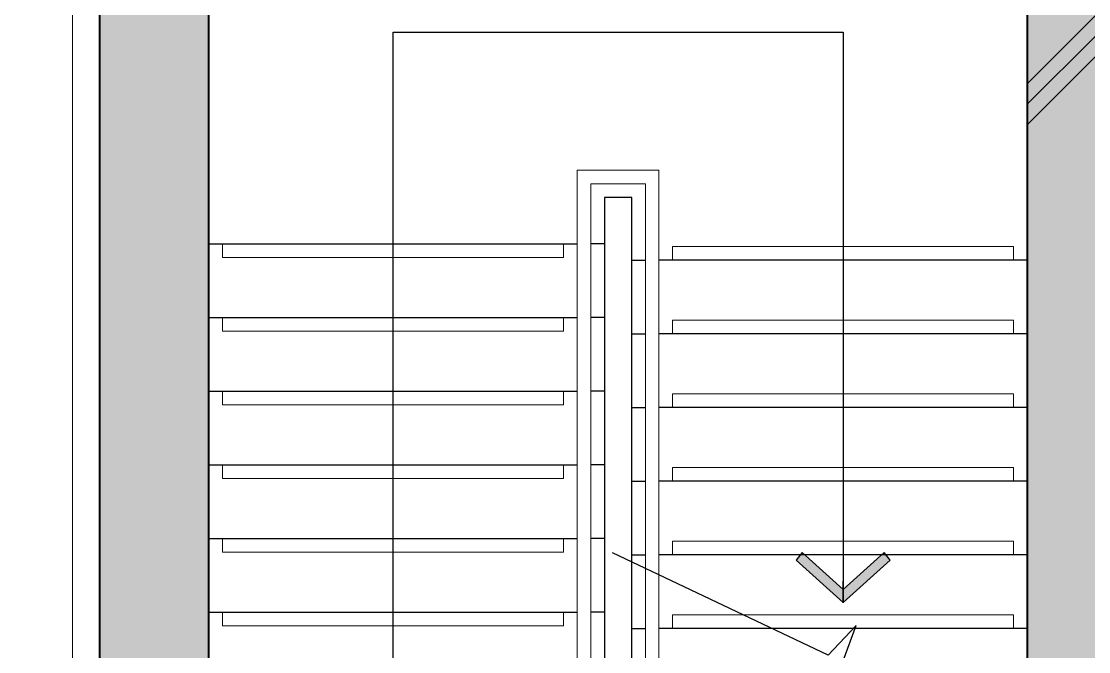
# Model space of a CAD drawing. Header units: millimetres. Extents: x 4739419 to 5837985, y 2291271 to 3446271.
# Drawn here: x 4921374 to 4925287, y 2422926 to 2425237 of the extents above; entities that cross this region are included whole.
import ezdxf

# ---------------------------------------------------------------- set-up
doc = ezdxf.new("R2010")
doc.units = ezdxf.units.MM
doc.layers.get('0').update_dxf_attribs({"color": 255})
for name, color, linetype, lineweight in [('XR-평면도$0$A-CONC-LIN1', 9, 'Continuous', 40), ('XR-평면도$0$A-ELEV-LIN3', 9, 'Continuous', 18), ('XR-평면도$0$A-SSXM-STAIR', 9, 'Continuous', 25), ('XR-평면도$0$A-SSXS-HAND', 9, 'Continuous', 20), ('XR-평면도$0$A-XXXX-HATC', 9, 'Continuous', 18), ('XR-평면도$0$A-XXXX-SYMB', 9, 'Continuous', 25)]:
    doc.layers.add(name, color=color, linetype=linetype, lineweight=lineweight)
doc.layers.add('XR-평면도$0$A-CONC-SOLD', color=9, linetype='Continuous')

# ---------------------------------------------------------------- blocks, each defined once
blk = doc.blocks.new('XR-평면도$0$ARROW')
blk.add_lwpolyline([(-0.002, 0.87), (0.738, 0), (-0.002, -0.87), (0.15, -1), (1, 0), (0.15, 1)], close=True)
for points in [[(-0.002, 0.87), (0.15, 1), (0.738, 0), (1, 0)], [(0.738, 0), (1, 0), (-0.002, -0.87), (0.15, -1)]]:
    blk.add_solid(points)
blk = doc.blocks.new('XR-평면도$0$계단실(기준층)230530')
at = {"layer": 'XR-평면도$0$A-ELEV-LIN3'}
for points in [[(-3403641.1, 1603700.6), (-3403641.1, 1603650.6), (-3402391.1, 1603650.6), (-3402391.1, 1603700.6)], [(-3400741.1, 1603640.6), (-3400741.1, 1603690.6), (-3401991.1, 1603690.6), (-3401991.1, 1603640.6)], [(-3403641.1, 1603430.6), (-3403641.1, 1603380.6), (-3402391.1, 1603380.6), (-3402391.1, 1603430.6)], [(-3400741.1, 1603370.6), (-3400741.1, 1603420.6), (-3401991.1, 1603420.6), (-3401991.1, 1603370.6)], [(-3403641.1, 1603160.6), (-3403641.1, 1603110.6), (-3402391.1, 1603110.6), (-3402391.1, 1603160.6)], [(-3400741.1, 1603100.6), (-3400741.1, 1603150.6), (-3401991.1, 1603150.6), (-3401991.1, 1603100.6)], [(-3403641.1, 1602890.6), (-3403641.1, 1602840.6), (-3402391.1, 1602840.6), (-3402391.1, 1602890.6)], [(-3400741.1, 1602830.6), (-3400741.1, 1602880.6), (-3401991.1, 1602880.6), (-3401991.1, 1602830.6)], [(-3403641.1, 1602620.6), (-3403641.1, 1602570.6), (-3402391.1, 1602570.6), (-3402391.1, 1602620.6)], [(-3400741.1, 1602560.6), (-3400741.1, 1602610.6), (-3401991.1, 1602610.6), (-3401991.1, 1602576.5)], [(-3401991.1, 1602576.5), (-3401991.1, 1602560.6)], [(-3403641.1, 1602350.6), (-3403641.1, 1602300.6), (-3402391.1, 1602300.6), (-3402391.1, 1602350.6)], [(-3400741.1, 1602290.6), (-3400741.1, 1602340.6), (-3401991.1, 1602340.6), (-3401991.1, 1602290.6)]]:
    blk.add_lwpolyline(points, dxfattribs=at)
at = {"layer": 'XR-평면도$0$A-SSXM-STAIR'}
for points in [[(-3402141.1, 1599960.6), (-3402141.1, 1603870.6), (-3402241.1, 1603870.6), (-3402241.1, 1599960.6), (-3402141.1, 1599960.6)], [(-3403691.1, 1603700.6), (-3402341.1, 1603700.6)], [(-3402241.1, 1603700.6), (-3402291.1, 1603700.6)], [(-3402241.1, 1603700.6), (-3402291.1, 1603700.6)], [(-3402141.1, 1603640.6), (-3402091.1, 1603640.6)], [(-3400691.1, 1603640.6), (-3402041.1, 1603640.6)], [(-3403691.1, 1603430.6), (-3402341.1, 1603430.6)], [(-3402241.1, 1603430.6), (-3402291.1, 1603430.6)], [(-3402241.1, 1603430.6), (-3402291.1, 1603430.6)], [(-3402141.1, 1603370.6), (-3402091.1, 1603370.6)], [(-3400691.1, 1603370.6), (-3402041.1, 1603370.6)], [(-3403691.1, 1603160.6), (-3402341.1, 1603160.6)], [(-3402241.1, 1603160.6), (-3402291.1, 1603160.6)], [(-3402241.1, 1603160.6), (-3402291.1, 1603160.6)], [(-3402141.1, 1603100.6), (-3402091.1, 1603100.6)], [(-3400691.1, 1603100.6), (-3402041.1, 1603100.6)], [(-3403691.1, 1602890.6), (-3402341.1, 1602890.6)], [(-3402241.1, 1602890.6), (-3402291.1, 1602890.6)], [(-3402241.1, 1602890.6), (-3402291.1, 1602890.6)], [(-3402141.1, 1602830.6), (-3402091.1, 1602830.6)], [(-3400691.1, 1602830.6), (-3402041.1, 1602830.6)], [(-3403691.1, 1602620.6), (-3402341.1, 1602620.6)], [(-3402241.1, 1602620.6), (-3402291.1, 1602620.6)], [(-3402241.1, 1602620.6), (-3402291.1, 1602620.6)], [(-3402141.1, 1602560.6), (-3402091.1, 1602560.6)], [(-3400691.1, 1602560.6), (-3402041.1, 1602560.6)], [(-3403691.1, 1602350.6), (-3402341.1, 1602350.6)], [(-3402241.1, 1602350.6), (-3402291.1, 1602350.6)], [(-3402241.1, 1602350.6), (-3402291.1, 1602350.6)], [(-3402141.1, 1602290.6), (-3402091.1, 1602290.6)], [(-3400691.1, 1602290.6), (-3402041.1, 1602290.6)]]:
    blk.add_lwpolyline(points, dxfattribs=at)
at = {"layer": 'XR-평면도$0$A-SSXS-HAND'}
for points in [[(-3402041.1, 1602630.3), (-3402041.1, 1603970.6), (-3402341.1, 1603970.6), (-3402341.1, 1599860.6), (-3402041.1, 1599860.6), (-3402041.1, 1602630.3)], [(-3402091.1, 1602654), (-3402091.1, 1603920.6), (-3402291.1, 1603920.6), (-3402291.1, 1599910.6), (-3402091.1, 1599910.6), (-3402091.1, 1602654)]]:
    blk.add_lwpolyline(points, dxfattribs=at)
at = {"layer": 'XR-평면도$0$A-XXXX-SYMB'}
for points in [[(-3403015.7, 1600161), (-3403015.7, 1604476), (-3401365.7, 1604476), (-3401366.1, 1602385.2)], [(-3400491.1, 1601845.9), (-3401310.7, 1602151.5), (-3401414.1, 1602042.9), (-3401318.1, 1602301.3), (-3401421.4, 1602192.7), (-3402211.9, 1602567.9)], [(-3401366.1, 1602385.2), (-3401366.1, 1602463.6)]]:
    blk.add_lwpolyline(points, dxfattribs=at)
at = {"layer": 'XR-평면도$0$A-XXXX-SYMB', "xscale": 183.004177226685, "yscale": 172.3206394866575, "zscale": 183.004177226685, "rotation": 270}
blk.add_blockref('XR-평면도$0$ARROW', (-3401366.1, 1602568.3), dxfattribs=at)
blk = doc.blocks.new('XR-평면도$0$CORE_02_05_B2 3F에서8F (230330)')
at = {"layer": 'XR-평면도$0$A-CONC-SOLD'}
h = blk.add_hatch(dxfattribs=at)
h.set_pattern_fill('CONC', color=256, scale=100)
h.set_pattern_definition([(45, (-237243, -745220.6), (-2121.32, 2121.32), []), (45, (-237243, -745145.6), (-2121.32, 2121.32), []), (45, (-237243, -745070.6), (-2121.32, 2121.32), [])])
h.paths.add_polyline_path([(9500, 12000), (9500, 11800), (9900, 11800), (9900, 12400), (5800, 12400), (5800, 12000)], flags=17)
h.paths.add_polyline_path([(2250, 3450), (2250, 6825), (1900, 6825), (1900, 6575), (2000, 6575), (2000, 3450), (400, 3450), (400, 6575), (1285, 6575), (1285, 6825), (400, 6825), (400, 8250), (775, 8250), (775, 8500), (400, 8500), (400, 12000), (1900, 12000), (1900, 8500), (1375, 8500), (1375, 8250), (4250, 8250), (4250, 9200), (4000, 9200), (4000, 8500), (2150, 8500), (2150, 12000), (4000, 12000), (4000, 9800), (4250, 9800), (4250, 12000), (4700, 12000), (4700, 12400), (0, 12400), (0, 0), (9900, 0), (9900, 10685), (9500, 10685), (9500, 10000), (6250, 10000), (6250, 9600), (6500, 9600), (6500, 9750), (9500, 9750), (9500, 7250), (7700, 7250), (7700, 7000), (9500, 7000), (9500, 400), (6500, 400), (6500, 7000), (6600, 7000), (6600, 7250), (6500, 7250), (6500, 8500), (6250, 8500), (6250, 3450), (5800, 3450), (5800, 3200), (6250, 3200), (6250, 400), (3500, 400), (3500, 1400), (3250, 1400), (3250, 400), (400, 400), (400, 3200), (3250, 3200), (3250, 2700), (3500, 2700), (3500, 3200), (4700, 3200), (4700, 3450)])
at = {"layer": 'XR-평면도$0$A-XXXX-HATC'}
h = blk.add_hatch(color=253, dxfattribs=at)
h.dxf.hatch_style = 1
h.paths.add_polyline_path([(0, 12400), (0, 0), (9900, 0), (9900, 10685), (9500, 10685), (9500, 10000), (6250, 10000), (6250, 9615), (6500, 9615), (6500, 9750), (9500, 9750), (9500, 7250), (7715, 7250), (7715, 7000), (9500, 7000), (9500, 400), (6500, 400), (6500, 7000), (6585, 7000), (6585, 7250), (6500, 7250), (6500, 8485), (6250, 8485), (6250, 3450), (5815, 3450), (5815, 3200), (6250, 3200), (6250, 400), (3500, 400), (3500, 1200), (3250, 1200), (3250, 400), (400, 400), (400, 3200), (3250, 3200), (3250, 2500), (3500, 2500), (3500, 3200), (4685, 3200), (4685, 3450), (400, 3450), (400, 6575), (1285, 6575), (1285, 6825), (400, 6825), (400, 8250), (760, 8250), (760, 8500), (400, 8500), (400, 12000), (1900, 12000), (1900, 8500), (1390, 8500), (1390, 8250), (4250, 8250), (4250, 9185), (4000, 9185), (4000, 8500), (2150, 8500), (2150, 12000), (4000, 12000), (4000, 9815), (4250, 9815), (4250, 12000), (4685, 12000), (4685, 12400)])
h.paths.add_polyline_path([(5815, 12400), (5815, 12000), (9500, 12000), (9500, 11815), (9900, 11815), (9900, 12400)])
h.paths.add_polyline_path([(2250, 3450), (2250, 6825), (1915, 6825), (1915, 6575), (2000, 6575), (2000, 3450)])
at = {"layer": 'XR-평면도$0$A-CONC-LIN1'}
for points in [[(9900, 10685), (9900, 0), (0, 0), (0, 12400), (4685, 12400)], [(9500, 7000), (9500, 400), (6500, 400), (6500, 7000)]]:
    blk.add_lwpolyline(points, dxfattribs=at)

msp = doc.modelspace()

# ---------------------------------------------------------------- linework, layer by layer
at = {"layer": 'XR-평면도$0$A-ELEV-LIN3'}
for points in [[(4921661.8, 2426291.2), (4921661.8, 2426891.2), (4920561.8, 2426891.2), (4920561.8, 2425391.2), (4921661.8, 2425391.2), (4921661.8, 2413891.2), (4881011.8, 2413891.2), (4881011.8, 2420891.2), (4876561.8, 2420891.2), (4876561.8, 2425391.2), (4877661.8, 2425391.2), (4877661.8, 2426891.2), (4876561.8, 2426891.2), (4876561.8, 2426291.2), (4866511.8, 2426291.2), (4866511.8, 2426891.2), (4866211.8, 2426891.2), (4866211.8, 2441591.2), (4866911.8, 2441591.2), (4866911.8, 2442991.2)], [(4921661.8, 2426291.2), (4921661.8, 2426891.2), (4920561.8, 2426891.2), (4920561.8, 2425391.2), (4921661.8, 2425391.2), (4921661.8, 2413891.2), (4881011.8, 2413891.2), (4881011.8, 2420891.2), (4876561.8, 2420891.2), (4876561.8, 2425391.2), (4877661.8, 2425391.2), (4877661.8, 2426891.2), (4876561.8, 2426891.2), (4876561.8, 2426291.2), (4866511.8, 2426291.2), (4866511.8, 2426891.2), (4866211.8, 2426891.2), (4866211.8, 2441591.2), (4866911.8, 2441591.2), (4866911.8, 2442991.2)], [(4921661.8, 2426291.2), (4921661.8, 2426891.2), (4920561.8, 2426891.2), (4920561.8, 2425391.2), (4921661.8, 2425391.2), (4921661.8, 2413891.2), (4881011.8, 2413891.2), (4881011.8, 2420891.2), (4876561.8, 2420891.2), (4876561.8, 2425391.2), (4877661.8, 2425391.2), (4877661.8, 2426891.2), (4876561.8, 2426891.2), (4876561.8, 2426291.2), (4866511.8, 2426291.2), (4866511.8, 2426891.2), (4866211.8, 2426891.2), (4866211.8, 2441591.2), (4866911.8, 2441591.2), (4866911.8, 2442991.2)], [(5001611.8, 2425791.2), (5001611.8, 2427291.2), (5000011.8, 2427291.2), (5000011.8, 2426391.2), (4987761.8, 2426391.2), (4987761.8, 2426991.2), (4986461.8, 2426991.2), (4986461.8, 2425291.2), (4987561.8, 2425291.2), (4987561.8, 2413991.2), (4931661.8, 2413991.2), (4931661.8, 2425291.2), (4932761.8, 2425291.2), (4932761.8, 2426991.2), (4931461.8, 2426991.2), (4931461.8, 2426391.2), (4921761.8, 2426391.2), (4921761.8, 2426991.2), (4920461.8, 2426991.2), (4920461.8, 2425291.2), (4921561.8, 2425291.2), (4921561.8, 2413991.2), (4881111.8, 2413991.2)], [(5001611.8, 2425791.2), (5001611.8, 2427291.2), (5000011.8, 2427291.2), (5000011.8, 2426391.2), (4987761.8, 2426391.2), (4987761.8, 2426991.2), (4986461.8, 2426991.2), (4986461.8, 2425291.2), (4987561.8, 2425291.2), (4987561.8, 2413991.2), (4931661.8, 2413991.2), (4931661.8, 2425291.2), (4932761.8, 2425291.2), (4932761.8, 2426991.2), (4931461.8, 2426991.2), (4931461.8, 2426391.2), (4921761.8, 2426391.2), (4921761.8, 2426991.2), (4920461.8, 2426991.2), (4920461.8, 2425291.2), (4921561.8, 2425291.2), (4921561.8, 2413991.2), (4881111.8, 2413991.2)], [(5001611.8, 2425791.2), (5001611.8, 2427291.2), (5000011.8, 2427291.2), (5000011.8, 2426391.2), (4987761.8, 2426391.2), (4987761.8, 2426991.2), (4986461.8, 2426991.2), (4986461.8, 2425291.2), (4987561.8, 2425291.2), (4987561.8, 2413991.2), (4931661.8, 2413991.2), (4931661.8, 2425291.2), (4932761.8, 2425291.2), (4932761.8, 2426991.2), (4931461.8, 2426991.2), (4931461.8, 2426391.2), (4921761.8, 2426391.2), (4921761.8, 2426991.2), (4920461.8, 2426991.2), (4920461.8, 2425291.2), (4921561.8, 2425291.2), (4921561.8, 2413991.2), (4881111.8, 2413991.2)]]:
    msp.add_lwpolyline(points, dxfattribs=at)

# ---------------------------------------------------------------- block references
msp.add_blockref('XR-평면도$0$계단실(기준층)230530', (8325752.9, 820720.6))
msp.add_blockref('XR-평면도$0$계단실(기준층)230530', (8325752.9, 820720.6))
msp.add_blockref('XR-평면도$0$계단실(기준층)230530', (8325752.9, 820720.6))
at = {"rotation": 180}
msp.add_blockref('XR-평면도$0$CORE_02_05_B2 3F에서8F (230330)', (4931561.8, 2426291.2), dxfattribs=at)
msp.add_blockref('XR-평면도$0$CORE_02_05_B2 3F에서8F (230330)', (4931561.8, 2426291.2), dxfattribs=at)
msp.add_blockref('XR-평면도$0$CORE_02_05_B2 3F에서8F (230330)', (4931561.8, 2426291.2), dxfattribs=at)

doc.saveas('drawing.dxf')
